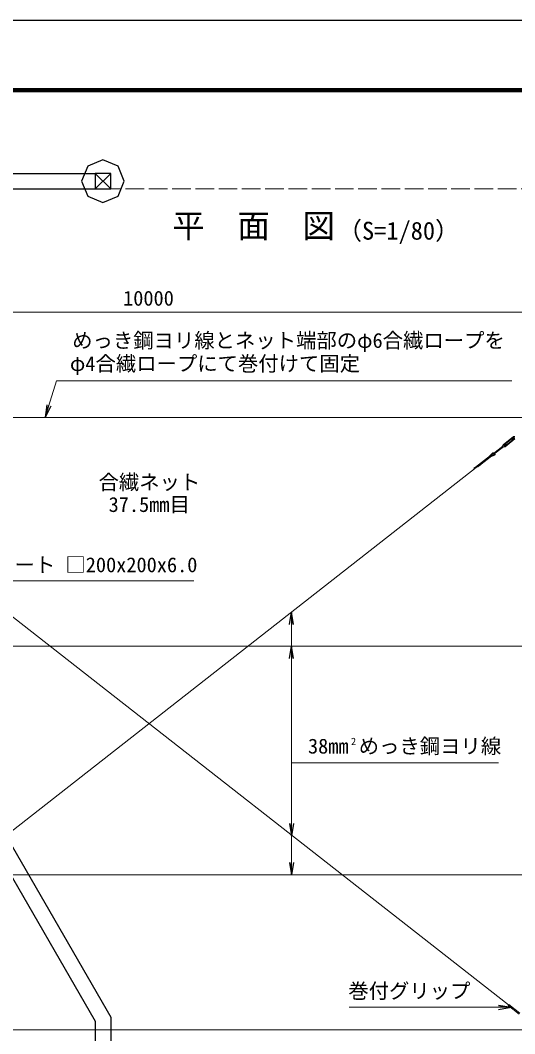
# Model space of a CAD drawing. Units: millimetres, scale not verified. Extents: x -16799 to 16801, y -11879 to 11881.
# Drawn here: x -9727 to -3351, y -1191 to 11881 of the extents above; entities that cross this region are included whole.
import ezdxf
from ezdxf.enums import TextEntityAlignment as Align

# ---------------------------------------------------------------- set-up
doc = ezdxf.new("R2010")
doc.units = ezdxf.units.MM
doc.header["$LTSCALE"] = 40
doc.linetypes.add('DASHED', pattern=[7.5, 6, -1.5])
for name, color, linetype, lineweight in [('0-0_D-TTL-TXT', 7, 'Continuous', 13), ('0-1_D-STR1', 1, 'Continuous', 25), ('0-3_D-STR3', 3, 'Continuous', 13), ('0-4_D-STR2', 7, 'Continuous', 13), ('0-5_D-STR-DIM', 7, 'Continuous', 13), ('0-6_D-STR-TXT', 7, 'Continuous', 13), ('0-7_D-STR4', 7, 'Continuous', 25), ('0-8_0', 7, 'Continuous', 25), ('0-C_D-TTL', 7, 'Continuous', 25)]:
    doc.layers.add(name, color=color, linetype=linetype, lineweight=lineweight)
doc.styles.add('ＭＳ ゴシック', font='')
doc.styles.get('ＭＳ ゴシック').set_extended_font_data('MS Gothic')

# ---------------------------------------------------------------- blocks, each defined once
blk = doc.blocks.new('_Open')
at = {"layer": '0-8_0'}
blk.add_line((-40, 6.67), (0, 0), dxfattribs=at)
blk.add_lwpolyline([(-40, -6.67), (0, 0), (-40, 0)], dxfattribs=at)

msp = doc.modelspace()

# ---------------------------------------------------------------- linework, layer by layer
at = {"layer": '0-1_D-STR1'}
for p, q in [((-12968.8, 9904.61), (-8760.8, 9904.61)), ((-8760.8, 9904.61), (-8560.8, 9704.61)), ((-8560.8, 9904.61), (-8760.8, 9704.61)), ((-12968.8, 9704.61), (-8760.8, 9704.61)), ((-12777.2, 6326.73), (-8560.8, -976.29)), ((-12904.32, 6146.92), (-8760.8, -1029.87)), ((-8760.8, -1029.87), (-8760.8, -2141.57)), ((-8560.8, -976.29), (-8560.8, -2141.57))]:
    msp.add_line(p, q, dxfattribs=at)
msp.add_lwpolyline([(-8760.8, 9904.61), (-8760.8, 9704.61), (-8560.8, 9704.61), (-8560.8, 9904.61)], close=True, dxfattribs=at)
at = {"layer": '0-3_D-STR3'}
for p, q in [((-12287.11, 6758.43), (-268.8, 6758.43)), ((-3369.94, 6508.86), (-3497.5, 6408.98)), ((-3364.7, 6502.17), (-3492.26, 6402.29)), ((-3465.69, 6418.65), (-3491.67, 6398.3)), ((-3458.29, 6409.2), (-3484.27, 6388.86)), ((-3352.99, 6487.21), (-3480.54, 6387.33)), ((-3347.75, 6480.51), (-3475.3, 6380.64)), ((-3458.29, 6409.2), (-3465.69, 6418.65)), ((-3360.97, 6500.64), (-3386.95, 6480.3)), ((-3352.65, 6490.01), (-3361.9, 6501.82)), ((-3350.05, 6514.27), (-3357.22, 6510.78)), ((-3616.63, 6276.86), (-3697.18, 6240.77)), ((-3632.94, 6299.6), (-3691.04, 6243.52)), ((-3627.83, 6293.42), (-3669.54, 6253.15)), ((-3505.06, 6387.82), (-3626.31, 6292.88)), ((-3497.66, 6378.37), (-3618.91, 6283.43)), ((-3495.19, 6375.23), (-3488.02, 6378.72)), ((-3483.35, 6387.67), (-3492.6, 6399.48)), ((-3857.55, 6116.32), (-3703.41, 6237.01)), ((-3774.2, 6162.43), (-3828.03, 6138.31)), ((-3821.05, 6124.62), (-3666.17, 6245.89)), ((-3748.03, 6182.92), (-3801.86, 6158.8)), ((-3721.86, 6203.41), (-3775.69, 6179.29)), ((-3695.69, 6223.9), (-3749.52, 6199.78)), ((-3612.72, 6269.84), (-3723.35, 6220.28)), ((-12701.09, -820.32), (-3847.55, 6112.03)), ((-3800.37, 6141.93), (-3877.3, 6107.47)), ((-3826.54, 6121.44), (-3868.55, 6102.62)), ((-10352.63, 4598.32), (-3432.29, -820.32)), ((-12287.11, 3808.43), (-268.8, 3808.43)), ((-12287.11, 858.43), (-268.8, 858.43)), ((-3295.28, -937.76), (-3437, -826.79)), ((-3420.01, -825.3), (-3434.51, -823.25)), ((-3285.42, -925.16), (-3427.14, -814.2)), ((-3394.82, -845.03), (-3409.92, -842.89)), ((-3369.62, -864.76), (-3384.73, -862.62)), ((-3344.43, -884.49), (-3359.53, -882.35)), ((-12287.11, -1141.57), (-268.8, -1141.57))]:
    msp.add_line(p, q, dxfattribs=at)
for points in [[(-3353.57, 6491.19), (-3379.56, 6470.85), (-3386.95, 6480.3)], [(-3495.19, 6375.23), (-3507.52, 6390.97), (-3502.41, 6397.1)]]:
    msp.add_lwpolyline(points, dxfattribs=at)
for centre, radius, start, end in [((-3491.02, 6400.72), 10.5, 128.06106, 184.17994), ((-3363.47, 6500.59), 10.5, 71.94217, 128.06106), ((-3363.47, 6500.59), 2, 38.06106, 128.06106), ((-3358.98, 6514.38), 4, 251.94217, 295.96181), ((-3354.22, 6488.78), 2, 308.06106, 38.06106), ((-3622.49, 6284.96), 18, 66.57162, 125.23609), ((-3622.61, 6288.16), 6, 128.06106, 308.06106), ((-3622.49, 6284.96), 10, 97.2854, 122.23562), ((-3622.49, 6284.96), 10, 305.87134, 18.13347), ((-3622.49, 6284.96), 18, 302.88534, 26.42787), ((-3505.48, 6399.66), 4, 320.16031, 4.17994), ((-3491.02, 6400.72), 2, 128.06106, 218.06106), ((-3486.27, 6375.12), 4, 71.94217, 115.96181), ((-3481.77, 6388.91), 10.5, 251.94217, 308.06106), ((-3481.77, 6388.91), 2, 218.06106, 308.06106), ((-3789.6, 6131.42), 30, 114.1347, 128.06106), ((-3812.64, 6169.31), 30, 294.13461, 308.06106), ((-3763.42, 6151.91), 30, 114.1347, 128.06106), ((-3786.47, 6189.8), 30, 294.13461, 308.06106), ((-3737.25, 6172.41), 30, 114.1347, 128.06106), ((-3760.3, 6210.3), 30, 294.13461, 308.06106), ((-3711.08, 6192.9), 30, 114.1347, 128.06106), ((-3734.12, 6230.79), 30, 294.13461, 308.06106), ((-3684.91, 6213.39), 30, 114.1347, 128.06106), ((-3707.95, 6251.28), 30, 294.13461, 308.06106), ((-3838.55, 6167.08), 71.11, 236.97518, 245.03933), ((-3815.77, 6110.93), 30, 114.1347, 128.06106), ((-3838.81, 6148.82), 30, 294.13461, 308.06106), ((-3343.27, -890.03), 113.07, 137.88224, 145.9961), ((-3405.72, -813.19), 30, 231.93924, 261.93933), ((-3424.22, -855.01), 30, 49.56851, 81.93932), ((-3380.52, -832.92), 30, 231.93924, 261.93933), ((-3399.03, -874.74), 30, 49.56851, 81.93932), ((-3355.32, -852.65), 30, 231.93805, 261.93787), ((-3373.83, -894.46), 30, 49.56741, 81.93932)]:
    msp.add_arc(centre, radius, start, end, dxfattribs=at)
at = {"layer": '0-4_D-STR2', "linetype": 'DASHED'}
msp.add_line((-13168.8, 9704.61), (-268.8, 9704.61), dxfattribs=at)
at = {"layer": '0-5_D-STR-DIM'}
msp.add_line((-12908.8, 8115.04), (-3228.8, 8115.04), dxfattribs=at)
at = {"layer": '0-6_D-STR-TXT'}
for p, q in [((-6229.93, 2303.4), (-6229.93, 3806.43)), ((-6229.93, 2568.59), (-6229.93, 860.43)), ((-6229.93, 2303.4), (-6229.93, 1364.01))]:
    msp.add_line(p, q, dxfattribs=at)
for points in [[(-3389.75, 7229.07), (-9258.42, 7229.07), (-9407.23, 6760.33)], [(-7490.09, 4651.61), (-11308, 4651.61), (-11597.05, 4198.91)], [(-3559.23, 2303.4), (-6229.93, 2303.4), (-6229.93, 4244.62)], [(-5485.88, -850.03), (-3719.75, -850.03), (-3400.35, -850.03)]]:
    msp.add_lwpolyline(points, dxfattribs=at)
at = {"layer": '0-7_D-STR4'}
msp.add_lwpolyline([(-8660.8, 10079.61), (-8855.25, 9999.07), (-8935.8, 9804.61), (-8855.25, 9610.16), (-8660.8, 9529.61), (-8466.35, 9610.16), (-8385.8, 9804.61), (-8466.35, 9999.07)], close=True, dxfattribs=at)
at = {"layer": '0-C_D-TTL', "color": 2}
msp.add_lwpolyline([(-16798.72, 11880.91), (16801.28, 11880.91), (16801.28, -11879.09), (-16798.72, -11879.09)], close=True, dxfattribs=at)
at = {"layer": '0-C_D-TTL'}
for points in [[(-15718.72, 11000.91), (15721.28, 11000.91), (15721.28, -10999.09), (-15718.72, -10999.09)], [(-15708.72, 10990.91), (15711.28, 10990.91), (15711.28, -10989.09), (-15708.72, -10989.09)], [(-15698.72, 10980.91), (15701.28, 10980.91), (15701.28, -10979.09), (-15698.72, -10979.09)], [(-15688.72, 10970.91), (15691.28, 10970.91), (15691.28, -10969.09), (-15688.72, -10969.09)], [(-15678.72, 10960.91), (15681.28, 10960.91), (15681.28, -10959.09), (-15678.72, -10959.09)]]:
    msp.add_lwpolyline(points, close=True, dxfattribs=at)

# ---------------------------------------------------------------- block references
at = {"layer": '0-6_D-STR-TXT', "xscale": 4, "yscale": 4}
for p, rotation in [((-9407.84, 6758.43), 252.38622), ((-6229.93, 4246.62), 90), ((-6229.93, 3808.43), 90), ((-6229.93, 1362.01), 270), ((-6229.93, 858.43), 270)]:
    msp.add_blockref('_Open', p, dxfattribs=dict(at, rotation=rotation))
msp.add_blockref('_Open', (-3398.35, -850.03), dxfattribs=at)

# ---------------------------------------------------------------- texts
at = {"layer": '0-0_D-TTL-TXT', "style": 'ＭＳ ゴシック'}
for s, height, p in [('平\u3000面\u3000図', 307.9, (-7768.02, 8981.55)), ('（S=1/80）', 230.8, (-5635.33, 8981.73))]:
    msp.add_text(s, height=height, dxfattribs=at).set_placement(p, align=Align.BOTTOM_LEFT)
at = {"layer": '0-5_D-STR-DIM', "style": 'ＭＳ ゴシック'}
msp.add_text('10000', height=192.4, dxfattribs=at).set_placement((-8401.4, 8142.04), align=Align.BOTTOM_LEFT)
at = {"layer": '0-6_D-STR-TXT', "style": 'ＭＳ ゴシック'}
for s, height, p in [('めっき鋼ヨリ線とネット端部のφ6合繊ロープを', 192.4, (-9057.77, 7597.47)), ('φ4合繊ロープにて巻付けて固定', 192.4, (-9087.21, 7299.21)), ('合繊ネット', 192.4, (-8718.55, 5770.02)), ('37.5mm目', 192.4, (-8588.6, 5481.17)), ('エンドサポート □200x200x6.0', 192.4, (-11113.44, 4703.48)), ('38mm めっき鋼ヨリ線', 192.4, (-6017.09, 2364.91)), ('2', 96.19, (-5462.39, 2502)), ('巻付グリップ', 192.4, (-5497.04, -792.07))]:
    msp.add_text(s, height=height, dxfattribs=at).set_placement(p, align=Align.BOTTOM_LEFT)

doc.saveas('drawing.dxf')
